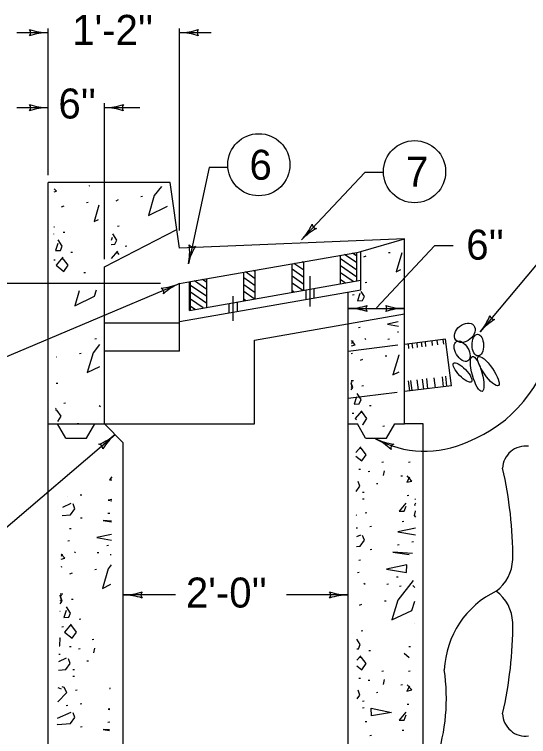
# Model space of a CAD drawing. Extents: x 997.6 to 1036.5, y 998.9 to 1022.5.
# Drawn here: x 1023.436 to 1026.864, y 1007.225 to 1012.042 of the extents above; entities that cross this region are included whole.
import ezdxf

# ---------------------------------------------------------------- set-up
doc = ezdxf.new("R2010")
doc.units = 0
doc.layers.add('1', color=7, linetype='Continuous')
doc.layers.add('5', color=7, linetype='Continuous')

msp = doc.modelspace()

# ---------------------------------------------------------------- linework, layer by layer
at = {"layer": '1'}
for p, q in [((1023.6615, 1010.9702), (1023.6615, 1011.9489)), ((1024.5365, 1010.6013), (1024.5365, 1011.9489)), ((1023.6615, 1011.9199), (1023.4517, 1011.9199)), ((1024.7465, 1011.9199), (1024.5365, 1011.9199)), ((1024.0365, 1010.4084), (1024.0365, 1011.4496)), ((1023.6615, 1011.4199), (1023.4517, 1011.4199)), ((1024.2715, 1011.4199), (1024.0365, 1011.4199)), ((1024.7335, 1011.0218), (1024.5955, 1010.3783)), ((1024.8585, 1011.0218), (1024.7335, 1011.0218)), ((1025.7715, 1010.9873), (1025.3498, 1010.5374)), ((1025.8965, 1010.9873), (1025.7715, 1010.9873)), ((1023.6615, 1009.2949), (1023.6615, 1010.9199)), ((1024.474, 1010.9199), (1023.6615, 1010.9199)), ((1024.5365, 1010.4824), (1024.474, 1010.9199)), ((1024.0365, 1010.3574), (1024.5188, 1010.6068)), ((1026.0365, 1010.5449), (1024.5365, 1010.4824)), ((1025.7443, 1010.4597), (1026.0365, 1010.5449)), ((1026.0365, 1009.3103), (1026.0365, 1010.5449)), ((1026.2368, 1010.4993), (1025.8497, 1010.0841)), ((1026.3618, 1010.4993), (1026.2368, 1010.4993)), ((1027.0327, 1010.5133), (1026.5418, 1009.925)), ((1024.6103, 1010.2597), (1025.7182, 1010.455)), ((1025.7182, 1010.3841), (1025.6373, 1010.4408)), ((1025.7182, 1010.4304), (1025.6902, 1010.4501)), ((1025.7182, 1010.455), (1025.7443, 1010.4597)), ((1025.7182, 1010.2646), (1025.7182, 1010.455)), ((1025.7443, 1010.2058), (1025.7443, 1010.4597)), ((1025.3643, 1010.3827), (1025.353, 1010.3906)), ((1025.3643, 1010.2022), (1025.3643, 1010.3926)), ((1025.6105, 1010.2456), (1025.6105, 1010.4359)), ((1025.7182, 1010.3358), (1025.6105, 1010.4112)), ((1024.0365, 1009.3103), (1024.0365, 1010.3574)), ((1025.2873, 1010.1887), (1025.2873, 1010.379)), ((1025.3643, 1010.288), (1025.2873, 1010.3418)), ((1025.3643, 1010.3351), (1025.2987, 1010.381)), ((1025.7182, 1010.2905), (1025.6105, 1010.3658)), ((1024.9642, 1010.1317), (1024.9642, 1010.3221)), ((1025.0412, 1010.2781), (1024.9757, 1010.3241)), ((1025.0412, 1010.3257), (1025.0298, 1010.3336)), ((1025.0412, 1010.1452), (1025.0412, 1010.3357)), ((1025.3643, 1010.2414), (1025.2873, 1010.2953)), ((1025.4078, 1010.0928), (1025.4077, 1010.297)), ((1025.6932, 1010.2602), (1025.6105, 1010.3182)), ((1024.4087, 1010.2467), (1021.4973, 1010.2467)), ((1023.3572, 1009.7485), (1024.5365, 1010.2467)), ((1024.5365, 1010.2467), (1024.6103, 1010.2597)), ((1024.5365, 1009.7949), (1024.5365, 1010.2467)), ((1024.5365, 1009.9928), (1024.5365, 1010.2467)), ((1024.6027, 1010.0678), (1025.7443, 1010.2692)), ((1024.6027, 1010.0678), (1024.6027, 1010.2583)), ((1024.6102, 1010.0692), (1024.6103, 1010.2597)), ((1024.718, 1010.2078), (1024.6372, 1010.2643)), ((1024.718, 1010.2541), (1024.69, 1010.2737)), ((1024.718, 1010.0882), (1024.718, 1010.2786)), ((1025.0412, 1010.231), (1024.9642, 1010.2848)), ((1025.3578, 1010.2011), (1025.2873, 1010.2503)), ((1025.6397, 1010.2508), (1025.6105, 1010.2711)), ((1024.5365, 1009.9928), (1025.7443, 1010.2058)), ((1024.7178, 1010.1594), (1024.6103, 1010.2348)), ((1025.0412, 1010.1844), (1024.9642, 1010.2383)), ((1025.299, 1010.1907), (1025.2873, 1010.1988)), ((1025.3808, 1010.1417), (1025.3808, 1010.2051)), ((1025.4347, 1010.1512), (1025.4347, 1010.2146)), ((1024.718, 1010.1142), (1024.6103, 1010.1895)), ((1024.8948, 1009.9983), (1024.895, 1010.1634)), ((1025.0347, 1010.144), (1024.9642, 1010.1934)), ((1025.6615, 1009.2949), (1025.6615, 1010.1912)), ((1024.693, 1010.0838), (1024.6102, 1010.1417)), ((1024.868, 1010.0512), (1024.868, 1010.1147)), ((1024.9218, 1010.0607), (1024.9218, 1010.1242)), ((1024.9758, 1010.1337), (1024.9642, 1010.1418)), ((1024.6395, 1010.0744), (1024.6103, 1010.0948)), ((1025.6615, 1010.0807), (1026.0365, 1010.0807)), ((1025.0365, 1009.8686), (1026.0365, 1010.0449)), ((1024.5365, 1009.9824), (1024.0365, 1009.9824)), ((1025.0365, 1009.3103), (1025.0365, 1009.8686)), ((1026.3103, 1009.8752), (1026.0365, 1009.8409)), ((1026.2178, 1009.8635), (1026.2217, 1009.8328)), ((1026.2517, 1009.8678), (1026.2555, 1009.837)), ((1026.2917, 1009.8728), (1026.2955, 1009.842)), ((1026.349, 1009.565), (1026.3103, 1009.8752)), ((1025.9918, 1009.8354), (1025.6615, 1009.7941)), ((1026.06, 1009.8439), (1026.0638, 1009.8132)), ((1026.086, 1009.8472), (1026.0898, 1009.8164)), ((1026.118, 1009.8512), (1026.1218, 1009.8204)), ((1026.1478, 1009.8549), (1026.1517, 1009.8242)), ((1026.1735, 1009.858), (1026.1773, 1009.8273)), ((1024.5365, 1009.7949), (1024.0365, 1009.7949)), ((1026.2975, 1009.5585), (1026.2892, 1009.6254)), ((1026.3195, 1009.5613), (1026.3112, 1009.6282)), ((1026.0717, 1009.5304), (1026.0633, 1009.5974)), ((1026.0872, 1009.5324), (1026.0788, 1009.5993)), ((1026.1298, 1009.5377), (1026.1215, 1009.6047)), ((1026.1645, 1009.542), (1026.1562, 1009.6089)), ((1026.1928, 1009.5455), (1026.1845, 1009.6124)), ((1026.2422, 1009.5517), (1026.2338, 1009.6187)), ((1026.349, 1009.565), (1026.0365, 1009.526)), ((1025.9882, 1009.5199), (1025.6615, 1009.4792)), ((1023.6608, 1009.3103), (1023.6615, 1009.3103)), ((1023.6615, 1009.3103), (1023.7232, 1009.3103)), ((1023.6615, 1009.3103), (1025.0365, 1009.3103)), ((1023.6615, 1007.0449), (1023.6615, 1009.2949)), ((1023.7773, 1009.2166), (1023.7232, 1009.3103)), ((1023.917, 1009.2166), (1023.9712, 1009.3103)), ((1023.9712, 1009.3103), (1024.0357, 1009.3103)), ((1024.0365, 1009.3103), (1024.1615, 1009.1853)), ((1025.6608, 1009.3103), (1025.6615, 1009.3103)), ((1025.6615, 1009.3103), (1025.7232, 1009.3103)), ((1025.6615, 1007.0449), (1025.6615, 1009.2949)), ((1025.7773, 1009.2166), (1025.7232, 1009.3103)), ((1025.917, 1009.2166), (1025.9712, 1009.3103)), ((1025.9712, 1009.3103), (1026.0357, 1009.3103)), ((1026.1615, 1009.3103), (1026.0365, 1009.3103)), ((1026.1615, 1007.0449), (1026.1615, 1009.3103)), ((1023.3293, 1008.5771), (1024.1067, 1009.2403)), ((1023.7773, 1009.2166), (1023.917, 1009.2166)), ((1025.7773, 1009.2166), (1025.917, 1009.2166)), ((1024.1615, 1007.0449), (1024.1615, 1009.1853)), ((1024.5085, 1008.1699), (1024.1615, 1008.1699)), ((1025.6615, 1008.1699), (1025.2488, 1008.1699))]:
    msp.add_line(p, q, dxfattribs=at)
for centre in [(1025.0649, 1011.0392), (1026.1036, 1010.9929)]:
    msp.add_circle(centre, 0.2072, dxfattribs=at)
for centre, radius, start, end in [((1023.5129, 1011.92), 0.0313, 318.7746, 40.8913), ((1023.6615, 1012.3109), 0.3909, 251.3472, 269.9939), ((1024.5365, 1012.3109), 0.3909, 270, 288.6688), ((1024.6852, 1011.9199), 0.0313, 138.7746, 220.8913), ((1023.6615, 1011.529), 0.3909, 90, 108.6688), ((1023.6615, 1011.529), 0.3909, 89.9878, 90), ((1024.5365, 1012.3109), 0.3909, 269.9878, 270), ((1024.5365, 1011.529), 0.3909, 71.3472, 89.9939), ((1023.5129, 1011.42), 0.0313, 318.7746, 40.8913), ((1023.6615, 1011.029), 0.3909, 90, 108.6688), ((1023.6615, 1011.8109), 0.3909, 251.3472, 269.9939), ((1023.6615, 1011.029), 0.3909, 89.9878, 90), ((1024.0365, 1011.8109), 0.3909, 270, 288.6688), ((1024.0365, 1011.8109), 0.3909, 269.9878, 270), ((1024.0365, 1011.029), 0.3909, 71.3472, 89.9939), ((1024.1852, 1011.4199), 0.0313, 138.7746, 220.8913), ((1025.0646, 1010.8048), 0.3909, 316.8511, 335.5199), ((1025.4515, 1010.6458), 0.0313, 185.6257, 267.7424), ((1025.635, 1010.2701), 0.3909, 118.1983, 136.845), ((1025.0646, 1010.8048), 0.3909, 316.8389, 316.8511), ((1024.2132, 1010.4602), 0.3909, 347.8976, 6.5664), ((1024.9777, 1010.2963), 0.3909, 149.2448, 167.8915), ((1024.6267, 1010.5236), 0.0313, 216.6722, 298.7889), ((1024.2132, 1010.4602), 0.3909, 347.8854, 347.8976), ((1024.3844, 1010.6068), 0.3909, 274.2456, 292.8923), ((1024.6887, 1009.8865), 0.3909, 112.8984, 131.5672), ((1024.6887, 1009.8865), 0.3909, 112.8862, 112.8984), ((1024.3996, 1010.1889), 0.0313, 341.673, 63.7897), ((1025.6615, 1010.4716), 0.3909, 270, 288.6688), ((1025.8102, 1010.0806), 0.0313, 138.7746, 220.8913), ((1025.8879, 1010.0807), 0.0313, 318.7746, 40.8913), ((1026.0365, 1010.4716), 0.3909, 251.3472, 269.9939), ((1025.6615, 1010.4716), 0.3909, 269.9878, 270), ((1025.6615, 1009.6897), 0.3909, 71.3472, 89.9939), ((1026.0365, 1009.6897), 0.3909, 90, 108.6688), ((1026.0365, 1009.6897), 0.3909, 89.9878, 90), ((1026.2416, 1010.1755), 0.3909, 320.1537, 338.8225), ((1026.8419, 1009.6745), 0.3909, 121.5009, 140.1476), ((1026.6371, 1010.0391), 0.0313, 188.9283, 271.045), ((1026.2416, 1010.1755), 0.3909, 320.1415, 320.1537), ((1026.1234, 1010.0462), 0.9182, 291.4189, 349.348), ((1023.8529, 1009.5376), 0.3909, 291.8187, 310.4654), ((1024.3604, 1008.9429), 0.3909, 130.4715, 149.1403), ((1024.3604, 1008.9429), 0.3909, 130.4593, 130.4715), ((1026.0123, 1009.5644), 0.3909, 244.2867, 244.2989), ((1026.1713, 1009.8127), 0.6845, 241.3178, 294.8231), ((1026.0123, 1009.5644), 0.3909, 244.2989, 262.9677), ((1025.6733, 1008.8599), 0.3909, 45.6461, 64.2928), ((1023.9935, 1009.1438), 0.0313, 359.2461, 81.3628), ((1025.9767, 1009.1477), 0.0313, 113.0735, 195.1902), ((1026.8437, 1009.0093), 0.1534, 82.5665, 178.0562), ((1024.0983, 1008.4158), 2.6604, 359.7804, 13.0073), ((1026.48, 1008.4179), 0.2788, 307.1376, 357.4714), ((1024.1615, 1008.5609), 0.3909, 270, 288.6688), ((1024.3102, 1008.1699), 0.0313, 138.7746, 220.8913), ((1025.5129, 1008.17), 0.0313, 318.7746, 40.8913), ((1025.6615, 1008.5609), 0.3909, 251.3472, 269.9939), ((1026.9168, 1007.641), 0.6161, 115.8263, 177.2648), ((1026.48, 1007.9733), 0.2788, 2.5286, 52.8624), ((1024.1615, 1008.5609), 0.3909, 269.9878, 270), ((1024.1615, 1007.779), 0.3909, 71.3472, 89.9939), ((1025.6615, 1007.779), 0.3909, 90, 108.6688), ((1025.6615, 1007.779), 0.3909, 89.9878, 90), ((1024.0983, 1007.9754), 2.6604, 346.9927, 0.2196), ((1025.0211, 1007.4798), 1.2944, 314.6571, 8.4705), ((1026.8437, 1007.3818), 0.1534, 181.9438, 277.4335)]:
    msp.add_arc(centre, radius, start, end, dxfattribs=at)
for centre, major_axis, ratio in [((1026.4385, 1009.9187), (-0.0597, -0.0485), 0.713843), ((1026.5251, 1009.8361), (0.0016, -0.0722), 0.531662), ((1026.4204, 1009.7957), (0.0378, -0.0647), 0.574562), ((1026.5212, 1009.6442), (-0.0323, 0.1164), 0.27119), ((1026.5956, 1009.6626), (-0.067, 0.0959), 0.278006), ((1026.4235, 1009.6534), (-0.0598, 0.0618), 0.31839)]:
    msp.add_ellipse(centre, major_axis=major_axis, ratio=ratio, dxfattribs=at)
at = {"layer": '5'}
for points in [[(1023.7152, 1010.8619), (1023.7005, 1010.8785)], [(1023.9357, 1010.8977), (1023.9322, 1010.8973)], [(1024.4155, 1010.8942), (1024.368, 1010.8333)], [(1023.7003, 1010.8583), (1023.7152, 1010.8619)], [(1024.2893, 1010.8276), (1024.2783, 1010.8262)], [(1024.368, 1010.8333), (1024.3292, 1010.7015)], [(1023.9263, 1010.7863), (1023.9152, 1010.7849)], [(1024.1272, 1010.8042), (1024.1105, 1010.7972)], [(1023.764, 1010.7629), (1023.7475, 1010.7559)], [(1023.9982, 1010.7692), (1023.9662, 1010.6603)], [(1024.3292, 1010.7015), (1024.4572, 1010.7634)], [(1023.9662, 1010.6603), (1023.9955, 1010.6744)], [(1023.703, 1010.622), (1023.6988, 1010.6218)], [(1023.7708, 1010.5875), (1023.7597, 1010.5862)], [(1024.1338, 1010.6288), (1024.1227, 1010.6274)], [(1023.6988, 1010.5762), (1023.6985, 1010.5775)], [(1023.6985, 1010.5757), (1023.6988, 1010.5762)], [(1023.7238, 1010.5138), (1023.7087, 1010.4666), (1023.7418, 1010.468), (1023.7543, 1010.4958), (1023.728, 1010.5373)], [(1024.087, 1010.555), (1024.0802, 1010.5342)], [(1024.1175, 1010.537), (1024.0912, 1010.5786)], [(1024.105, 1010.5093), (1024.1175, 1010.537)], [(1024.0802, 1010.5083), (1024.105, 1010.5093)], [(1024.1848, 1010.4961), (1024.1738, 1010.4947)], [(1023.8218, 1010.4548), (1023.8107, 1010.4534)], [(1024.1217, 1010.4635), (1024.0802, 1010.4143)], [(1024.1258, 1010.451), (1024.1105, 1010.451)], [(1024.134, 1010.4403), (1024.1258, 1010.451)], [(1025.941, 1010.4521), (1025.93, 1010.4507)], [(1026.0177, 1010.4509), (1025.9808, 1010.326)], [(1023.7062, 1010.4038), (1023.6972, 1010.4027)], [(1023.7585, 1010.4223), (1023.7142, 1010.3695), (1023.7655, 1010.3279), (1023.7932, 1010.3695), (1023.7627, 1010.4098), (1023.7475, 1010.4098)], [(1025.7788, 1010.4287), (1025.7627, 1010.4218)], [(1023.9103, 1010.3187), (1023.8992, 1010.3173)], [(1025.9808, 1010.326), (1026.0127, 1010.3413)], [(1025.7855, 1010.2533), (1025.7743, 1010.2519)], [(1023.8677, 1010.1989), (1023.8382, 1010.0991)], [(1023.97, 1010.1628), (1023.9838, 1010.204)], [(1023.8382, 1010.0991), (1023.97, 1010.1628)], [(1025.7005, 1010.1716), (1025.6893, 1010.1703)], [(1025.7387, 1010.1795), (1025.7233, 1010.1323)], [(1025.7692, 1010.1615), (1025.7483, 1010.1943)], [(1025.7567, 1010.1338), (1025.7692, 1010.1615)], [(1025.7233, 1010.1323), (1025.7567, 1010.1338)], [(1025.9953, 1009.9914), (1025.9228, 1009.9765)], [(1025.9228, 1009.9765), (1025.9958, 1009.9635)], [(1025.74, 1009.9536), (1025.729, 1009.9522)], [(1025.9967, 1009.9223), (1025.99, 1009.9215)], [(1023.983, 1009.8782), (1023.9718, 1009.8768)], [(1025.6915, 1009.865), (1025.6823, 1009.8457)], [(1025.7082, 1009.8386), (1025.6825, 1009.8679)], [(1025.7793, 1009.8741), (1025.7723, 1009.8796)], [(1025.9365, 1009.8753), (1025.9253, 1009.8739)], [(1024.0028, 1009.8408), (1023.9595, 1009.7852)], [(1025.6822, 1009.8321), (1025.7082, 1009.8386)], [(1023.8808, 1009.7795), (1023.8698, 1009.7781)], [(1023.9595, 1009.7852), (1023.9207, 1009.6534)], [(1025.689, 1009.78), (1025.6818, 1009.7791)], [(1025.998, 1009.7687), (1025.9592, 1009.6369)], [(1025.9993, 1009.7703), (1025.998, 1009.7687)], [(1023.7187, 1009.7561), (1023.7158, 1009.7548)], [(1025.7572, 1009.7396), (1025.7405, 1009.7326)], [(1025.9193, 1009.763), (1025.9083, 1009.7616)], [(1023.9207, 1009.6534), (1024.005, 1009.6942)], [(1025.9592, 1009.6369), (1026.0013, 1009.6573)], [(1023.7253, 1009.5807), (1023.7142, 1009.5793)], [(1025.692, 1009.5528), (1025.6807, 1009.5848)], [(1025.6878, 1009.5584), (1025.6807, 1009.5823)], [(1025.6962, 1009.5987), (1025.6808, 1009.5983)], [(1025.6878, 1009.5903), (1025.6808, 1009.586)], [(1025.6805, 1009.5558), (1025.6878, 1009.5584)], [(1025.6805, 1009.5387), (1025.692, 1009.5528)], [(1025.7638, 1009.5642), (1025.7527, 1009.5628)], [(1025.717, 1009.4904), (1025.7017, 1009.4433), (1025.735, 1009.4447), (1025.7475, 1009.4724), (1025.7212, 1009.514)], [(1023.7763, 1009.448), (1023.7653, 1009.4466)], [(1024.0088, 1009.4243), (1024.0012, 1009.4307)], [(1025.8148, 1009.4315), (1025.8038, 1009.4301)], [(1023.7173, 1009.4029), (1023.71, 1009.4029)], [(1023.7132, 1009.4154), (1023.7102, 1009.4118)], [(1023.7478, 1009.3627), (1023.7173, 1009.4029)], [(1025.6992, 1009.3804), (1025.6882, 1009.379)], [(1025.7517, 1009.3989), (1025.7072, 1009.3462)], [(1025.7558, 1009.3864), (1025.7405, 1009.3864)], [(1025.7863, 1009.3462), (1025.7558, 1009.3864)], [(1023.724, 1009.3271), (1023.7478, 1009.3627)], [(1025.7072, 1009.3462), (1025.7165, 1009.3387)], [(1025.7585, 1009.3046), (1025.7863, 1009.3462)], [(1023.8648, 1009.3118), (1023.8538, 1009.3104)], [(1025.7572, 1009.3058), (1025.7585, 1009.3046)], [(1025.9033, 1009.2953), (1025.8923, 1009.2939)], [(1025.7453, 1009.1582), (1025.7127, 1009.1192)], [(1025.7495, 1009.1457), (1025.7343, 1009.1457)], [(1025.78, 1009.1054), (1025.7495, 1009.1457)], [(1025.7128, 1009.0958), (1025.7523, 1009.0638)], [(1025.7523, 1009.0638), (1025.78, 1009.1054)], [(1025.8972, 1009.0546), (1025.886, 1009.0532)], [(1026.0732, 1009.0546), (1026.062, 1009.0532)], [(1025.744, 1009.0069), (1025.7328, 1009.0056)], [(1025.8053, 1008.9933), (1025.7942, 1008.9919)], [(1025.8965, 1008.9668), (1025.9022, 1008.9987)], [(1024.0858, 1008.9575), (1024.0703, 1008.9386)], [(1026.022, 1008.9627), (1026.011, 1008.9613)], [(1026.0688, 1008.9558), (1026.0522, 1008.9211), (1026.0855, 1008.9294), (1026.055, 1008.9641)], [(1024.0703, 1008.9386), (1024.0857, 1008.9386)], [(1025.739, 1008.8957), (1025.7265, 1008.9275)], [(1025.8597, 1008.9117), (1025.8487, 1008.9103)], [(1025.7138, 1008.8609), (1025.739, 1008.8957)], [(1025.7678, 1008.8538), (1025.7567, 1008.8524)], [(1023.7923, 1008.826), (1023.7912, 1008.8258)], [(1023.8843, 1008.8362), (1023.8732, 1008.8348)], [(1024.0843, 1008.8062), (1024.0602, 1008.8013)], [(1024.0602, 1008.8013), (1024.0843, 1008.7969)], [(1025.7678, 1008.8096), (1025.7567, 1008.8082)], [(1026.0663, 1008.8333), (1026.0552, 1008.832)], [(1026.1107, 1008.8058), (1026.106, 1008.811)], [(1023.8108, 1008.78), (1023.7552, 1008.7541)], [(1023.8385, 1008.7453), (1023.826, 1008.7772)], [(1026.0445, 1008.7809), (1026.0015, 1008.7282), (1026.0348, 1008.7282), (1026.0473, 1008.7628)], [(1026.1105, 1008.7829), (1026.1033, 1008.768)], [(1026.1033, 1008.768), (1026.1103, 1008.7698)], [(1023.7538, 1008.7007), (1023.8093, 1008.7051)], [(1023.8093, 1008.7051), (1023.8385, 1008.7453)], [(1024.0705, 1008.7137), (1024.0593, 1008.7123)], [(1025.7162, 1008.7018), (1025.7147, 1008.7048)], [(1025.7848, 1008.7177), (1025.7737, 1008.7163)], [(1026.1083, 1008.7296), (1026.1013, 1008.7005)], [(1026.11, 1008.73), (1026.1083, 1008.7296)], [(1023.8877, 1008.683), (1023.8767, 1008.6817)], [(1024.0832, 1008.6618), (1024.0273, 1008.6654)], [(1024.0273, 1008.6654), (1024.083, 1008.6575)], [(1025.7147, 1008.7002), (1025.7162, 1008.7018)], [(1026.0323, 1008.6598), (1026.0212, 1008.6584)], [(1026.1013, 1008.7005), (1026.1097, 1008.6889)], [(1023.8128, 1008.6116), (1023.8017, 1008.6102)], [(1025.7235, 1008.6156), (1025.7152, 1008.6145)], [(1025.8155, 1008.6258), (1025.8043, 1008.6244)], [(1026.1092, 1008.6151), (1025.9913, 1008.5908)], [(1024.0823, 1008.5728), (1023.9853, 1008.5528)], [(1025.742, 1008.5696), (1025.7153, 1008.5572)], [(1025.7697, 1008.5349), (1025.7572, 1008.5668)], [(1025.9913, 1008.5908), (1026.1087, 1008.57)], [(1023.8027, 1008.5299), (1023.7915, 1008.5285)], [(1023.9853, 1008.5528), (1024.082, 1008.5357)], [(1025.7405, 1008.4947), (1025.7697, 1008.5349)], [(1026.097, 1008.5237), (1026.0858, 1008.5223)], [(1024.0637, 1008.4993), (1024.0525, 1008.4978)], [(1025.7157, 1008.4927), (1025.7405, 1008.4947)], [(1025.8188, 1008.4726), (1025.8078, 1008.4713)], [(1026.0017, 1008.5033), (1025.9905, 1008.5018)], [(1023.7542, 1008.4413), (1023.7473, 1008.4269)], [(1023.7708, 1008.4149), (1023.7477, 1008.4413)], [(1023.842, 1008.4504), (1023.835, 1008.4559)], [(1023.999, 1008.4516), (1023.9878, 1008.4503)], [(1024.081, 1008.4376), (1024.073, 1008.4366)], [(1026.0888, 1008.4467), (1025.9585, 1008.455), (1026.0667, 1008.4398)], [(1023.7468, 1008.4089), (1023.7708, 1008.4149)], [(1024.0805, 1008.3704), (1024.0607, 1008.345)], [(1025.744, 1008.4012), (1025.7328, 1008.3998)], [(1026.0512, 1008.3702), (1025.9165, 1008.3424), (1026.0497, 1008.3188), (1026.0512, 1008.3715)], [(1023.7515, 1008.3563), (1023.7455, 1008.3555)], [(1023.982, 1008.3393), (1023.9708, 1008.3379)], [(1024.0607, 1008.345), (1024.0218, 1008.2133)], [(1025.7338, 1008.3195), (1025.7227, 1008.3181)], [(1023.8197, 1008.3159), (1023.8032, 1008.3089)], [(1025.9948, 1008.2888), (1025.9837, 1008.2874)], [(1024.0218, 1008.2133), (1024.0792, 1008.241)], [(1025.7732, 1008.24), (1025.7662, 1008.2455)], [(1025.9302, 1008.2412), (1025.919, 1008.2398)], [(1026.0945, 1008.2663), (1025.9918, 1008.1346)], [(1026.0152, 1008.2276), (1026.0042, 1008.2262)], [(1026.106, 1008.2198), (1026.0917, 1008.2331)], [(1023.7587, 1008.175), (1023.7412, 1008.1745)], [(1023.7397, 1008.1107), (1023.7545, 1008.1292)], [(1023.7402, 1008.1308), (1023.7503, 1008.1348)], [(1023.7503, 1008.1667), (1023.7408, 1008.1608)], [(1023.7545, 1008.1292), (1023.741, 1008.1676)], [(1023.7503, 1008.1348), (1023.741, 1008.1665)], [(1023.8265, 1008.1405), (1023.8153, 1008.1392)], [(1025.9132, 1008.1289), (1025.902, 1008.1275)], [(1025.9918, 1008.1346), (1025.953, 1008.0028)], [(1026.0847, 1008.0666), (1026.1052, 1008.1276)], [(1023.7795, 1008.0668), (1023.7643, 1008.0196), (1023.7975, 1008.021), (1023.81, 1008.0488), (1023.7837, 1008.0903)], [(1025.7508, 1008.1055), (1025.7343, 1008.0985)], [(1023.7413, 1008.0588), (1023.7383, 1008.0584)], [(1025.953, 1008.0028), (1026.0847, 1008.0666)], [(1023.8775, 1008.0078), (1023.8663, 1008.0064)], [(1023.7618, 1007.9568), (1023.7507, 1007.9553)], [(1023.8142, 1007.9753), (1023.7698, 1007.9225), (1023.8212, 1007.8809), (1023.8488, 1007.9225), (1023.8183, 1007.9628), (1023.8032, 1007.9628)], [(1026.104, 1007.9813), (1026.1028, 1007.9812)], [(1025.7577, 1007.9301), (1025.7465, 1007.9288)], [(1023.7397, 1007.8815), (1023.734, 1007.8803)], [(1023.7383, 1007.8302), (1023.7397, 1007.8829)], [(1023.966, 1007.8717), (1023.9548, 1007.8703)], [(1025.7412, 1007.8383), (1025.7188, 1007.8738)], [(1025.7287, 1007.8106), (1025.7412, 1007.8383)], [(1023.7328, 1007.8311), (1023.7383, 1007.8302)], [(1023.8128, 1007.824), (1023.8017, 1007.8227)], [(1023.8742, 1007.8104), (1023.863, 1007.809)], [(1023.9653, 1007.7838), (1023.971, 1007.8158)], [(1025.7192, 1007.8103), (1025.7287, 1007.8106)], [(1025.8087, 1007.7974), (1025.7975, 1007.796)], [(1026.0765, 1007.8246), (1026.0653, 1007.8233)], [(1023.7802, 1007.7474), (1023.7303, 1007.7242)], [(1023.7413, 1007.773), (1023.7315, 1007.7717)], [(1023.8078, 1007.7128), (1023.7953, 1007.7446)], [(1025.7453, 1007.7648), (1025.7195, 1007.7341)], [(1025.7495, 1007.7523), (1025.7343, 1007.7523)], [(1025.78, 1007.7121), (1025.7495, 1007.7523)], [(1026.068, 1007.7509), (1026.0333, 1007.7801)], [(1023.7787, 1007.6725), (1023.8078, 1007.7128)], [(1023.9285, 1007.7288), (1023.9175, 1007.7273)], [(1025.7197, 1007.697), (1025.7523, 1007.6705)], [(1025.7523, 1007.6705), (1025.78, 1007.7121)], [(1023.729, 1007.6685), (1023.7787, 1007.6725)], [(1023.8367, 1007.6709), (1023.8255, 1007.6695)], [(1025.8972, 1007.6613), (1025.886, 1007.6598)], [(1026.0732, 1007.6613), (1026.062, 1007.6598)], [(1023.8367, 1007.6267), (1023.8255, 1007.6253)], [(1025.744, 1007.6136), (1025.7328, 1007.6123)], [(1025.8053, 1007.6), (1025.7942, 1007.5986)], [(1025.8965, 1007.5734), (1025.9022, 1007.6053)], [(1023.749, 1007.5412), (1023.7262, 1007.5503)], [(1023.767, 1007.5536), (1023.7532, 1007.5564)], [(1023.785, 1007.5189), (1023.767, 1007.5536)], [(1024.0728, 1007.5484), (1024.0703, 1007.5453)], [(1026.022, 1007.5693), (1026.011, 1007.568)], [(1026.0688, 1007.5624), (1026.0522, 1007.5278), (1026.0855, 1007.5361), (1026.055, 1007.5708)], [(1023.7255, 1007.4579), (1023.785, 1007.5189)], [(1023.8537, 1007.5348), (1023.8425, 1007.5333)], [(1024.0703, 1007.5453), (1024.0728, 1007.5453)], [(1025.7207, 1007.4771), (1025.739, 1007.5023)], [(1025.739, 1007.5023), (1025.7265, 1007.5342)], [(1025.8597, 1007.5183), (1025.8487, 1007.5169)], [(1023.7238, 1007.4584), (1023.7255, 1007.4579)], [(1025.7678, 1007.4605), (1025.7567, 1007.4591)], [(1023.7923, 1007.4327), (1023.7813, 1007.4313)], [(1023.8843, 1007.4428), (1023.8732, 1007.4415)], [(1024.0717, 1007.4103), (1024.0602, 1007.4079)], [(1024.0602, 1007.4079), (1024.0717, 1007.4059)], [(1025.7678, 1007.4163), (1025.7567, 1007.4148)], [(1025.8148, 1007.4142), (1025.9495, 1007.3864), (1025.8163, 1007.3628), (1025.8148, 1007.4155)], [(1026.0663, 1007.44), (1026.0552, 1007.4387)], [(1023.8108, 1007.3867), (1023.7212, 1007.345)], [(1023.8385, 1007.352), (1023.826, 1007.3838)], [(1026.0445, 1007.3876), (1026.0015, 1007.3348), (1026.0348, 1007.3348), (1026.0473, 1007.3695)], [(1023.7203, 1007.3111), (1023.722, 1007.3048)], [(1023.722, 1007.3048), (1023.8093, 1007.3118)], [(1023.8093, 1007.3118), (1023.8385, 1007.352)], [(1024.0705, 1007.3203), (1024.0593, 1007.3189)], [(1025.7848, 1007.3243), (1025.7737, 1007.3229)], [(1023.8877, 1007.2897), (1023.8767, 1007.2883)], [(1024.0703, 1007.2693), (1024.0273, 1007.2721)], [(1024.0273, 1007.2721), (1024.0703, 1007.2661)], [(1026.0323, 1007.2665), (1026.0212, 1007.2651)], [(1025.8155, 1007.2324), (1025.8043, 1007.2311)]]:
    msp.add_lwpolyline(points, dxfattribs=at)

# ---------------------------------------------------------------- texts
at = {"layer": '1'}
for s, p in [("1'-2''", (1023.821, 1011.8388)), ("6''", (1023.7287, 1011.3476)), ('6', (1025.0027, 1010.9392)), ('7', (1026.0469, 1010.8929)), ("6''", (1026.4485, 1010.4063)), ("2'-0''", (1024.579, 1008.0858))]:
    msp.add_text(s, height=0.2, dxfattribs=at).set_placement(p)

doc.saveas('drawing.dxf')
